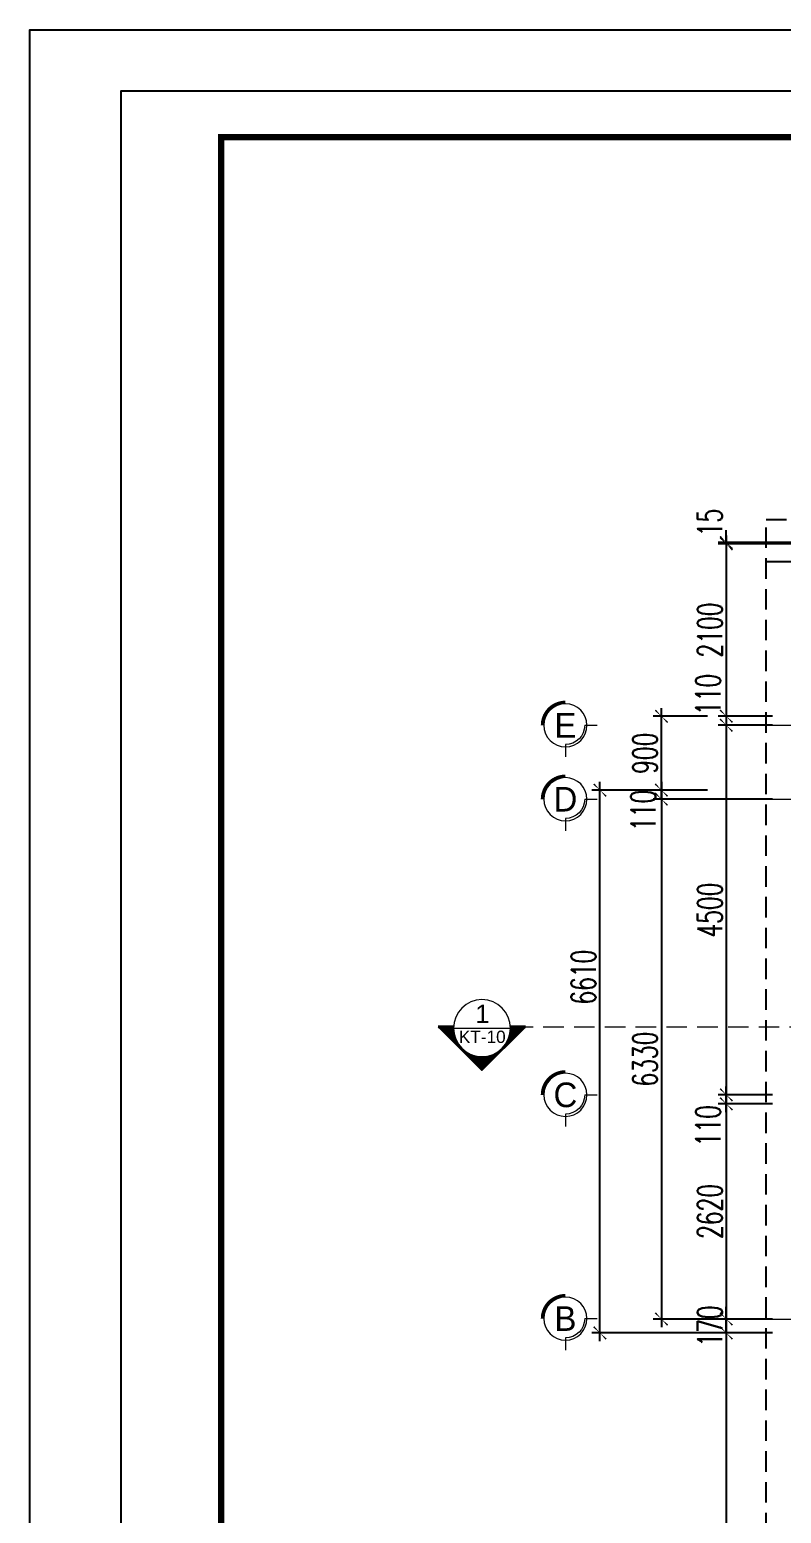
# Model space of a CAD drawing. Header units: millimetres. Extents: x -34806 to 662668, y 63228 to 99452.
# Drawn here: x 30847 to 40002, y 79483 to 97550 of the extents above; entities that cross this region are included whole.
import ezdxf
from ezdxf.enums import TextEntityAlignment as Align

# ---------------------------------------------------------------- set-up
doc = ezdxf.new("R2010")
doc.units = ezdxf.units.MM
doc.header["$LTSCALE"] = 200
doc.header["$MEASUREMENT"] = 0
doc.header["$PDMODE"] = 3
doc.header["$PDSIZE"] = 50
doc.linetypes.add('CENTER2', pattern=[1.125, 0.75, -0.125, 0.125, -0.125])
doc.linetypes.add('DASHED2', pattern=[0.375, 0.25, -0.125])
doc.layers.get('0').update_dxf_attribs({"color": 95, "linetype": 'CONTINUOUS'})
doc.layers.get('DEFPOINTS').update_dxf_attribs({"linetype": 'CONTINUOUS'})
for name, color, linetype, lineweight in [('cat', 1, 'CONTINUOUS', 40), ('hacth', 251, 'CONTINUOUS', 13), ('hatch', 251, 'CONTINUOUS', 5), ('thay', 7, 'CONTINUOUS', 18), ('tim', 254, 'CENTER2', 9)]:
    doc.layers.add(name, color=color, linetype=linetype, lineweight=lineweight)
for name, color, linetype in [('DIM', 1, 'CONTINUOUS'), ('KHUNGTEN', 7, 'CONTINUOUS'), ('Net_Manh', 155, 'CONTINUOUS'), ('TEXT', 7, 'CONTINUOUS'), ('TPTA-Dimention', 251, 'CONTINUOUS'), ('TPTA-Text', 253, 'CONTINUOUS')]:
    doc.layers.add(name, color=color, linetype=linetype)
doc.styles.add('Aria H iso', font='VHARIAL.ttf')
doc.styles.add('CHU HOA Day', font='VHARIAL.ttf')
doc.styles.add('CHUC HOA MANH', font='chhbg.shx', dxfattribs={"width": 0.8, "height": 250})
doc.styles.add('dam', font='VHAVANB.ttf', dxfattribs={"width": 0.9, "height": 450})
doc.styles.add('Scale', font='vnsimli.shx', dxfattribs={"width": 0.65, "bigfont": 'bigfont.shx'})
doc.dimstyles.new('Scale', dxfattribs={"dimscale": 10, "dimtxt": 2, "dimasz": 0.8, "dimexe": 1, "dimexo": 0, "dimgap": 0.5, "dimtad": 1, "dimdec": 0, "dimzin": 0, "dimdsep": 46, "dimtxsty": 'Scale', "dimblk": 'ARCHTICK', "dimcen": 1, "dimdle": 1, "dimclrd": 8, "dimclre": 251, "dimclrt": 3, "dimadec": 0, "dimazin": 0, "dimtfac": 1, "dimtdec": 0, "dimtix": 1, "dimtmove": 2, "dimatfit": 3, "dimfxl": 1, "dimtolj": 1, "dimtzin": 0, "dimarcsym": 0})

# ---------------------------------------------------------------- blocks, each defined once
blk = doc.blocks.new('_ArchTick')
at = {"layer": 'DIM', "color": 150}
blk.add_lwpolyline([(0.5, 0.5, 0.133, 0, 0), (0, 0, 0, 0.133, 0), (-0.5, -0.5, 0.133, 0.133, 0)], format="xyseb", dxfattribs=at)
blk = doc.blocks.new('*D151')
at = {"layer": 'DEFPOINTS', "color": 0}
for p in [(39894, 88179), (38542, 81849), (39894, 81849)]:
    blk.add_point(p, dxfattribs=at)
at = {"layer": 'TPTA-Text', "color": 251, "lineweight": -2}
for p, q in [((39894, 88179), (38442, 88179)), ((39894, 81849), (38442, 81849))]:
    blk.add_line(p, q, dxfattribs=at)
at = {"layer": 'TPTA-Text', "color": 8, "lineweight": -2}
blk.add_line((38542, 88279), (38542, 81749), dxfattribs=at)
at = {"layer": 'TPTA-Text', "color": 8, "lineweight": -2, "xscale": 150, "yscale": 150, "zscale": 150}
for p, rotation in [((38542, 88179), 90), ((38542, 81849), 270)]:
    blk.add_blockref('_ArchTick', p, dxfattribs=dict(at, rotation=rotation))
at = {"layer": 'TPTA-Text', "color": 3, "insert": (38342, 85014), "char_height": 300, "attachment_point": 5, "rotation": 90, "style": 'Scale'}
blk.add_mtext('\\A1;6330', dxfattribs=at)
blk = doc.blocks.new('*D152')
at = {"layer": 'DEFPOINTS', "color": 0}
for p in [(39894, 91289), (39332, 89189), (39894, 89189)]:
    blk.add_point(p, dxfattribs=at)
at = {"layer": 'TPTA-Text', "color": 251, "lineweight": -2}
for p, q in [((39894, 91289), (39232, 91289)), ((39894, 89189), (39232, 89189))]:
    blk.add_line(p, q, dxfattribs=at)
at = {"layer": 'TPTA-Text', "color": 8, "lineweight": -2}
blk.add_line((39332, 91389), (39332, 89089), dxfattribs=at)
at = {"layer": 'TPTA-Text', "color": 8, "lineweight": -2, "xscale": 150, "yscale": 150, "zscale": 150}
for p, rotation in [((39332, 91289), 90), ((39332, 89189), 270)]:
    blk.add_blockref('_ArchTick', p, dxfattribs=dict(at, rotation=rotation))
at = {"layer": 'TPTA-Text', "color": 3, "insert": (39132, 90239), "char_height": 300, "attachment_point": 5, "rotation": 90, "style": 'Scale'}
blk.add_mtext('\\A1;2100', dxfattribs=at)
blk = doc.blocks.new('*D153')
at = {"layer": 'DEFPOINTS', "color": 0}
for p in [(39332, 89079), (39894, 89189), (39894, 89079)]:
    blk.add_point(p, dxfattribs=at)
at = {"layer": 'TPTA-Text', "color": 8, "lineweight": -2}
blk.add_line((39332, 89289), (39332, 88979), dxfattribs=at)
at = {"layer": 'TPTA-Text', "color": 251, "lineweight": -2}
for p, q in [((39894, 89189), (39232, 89189)), ((39894, 89079), (39232, 89079))]:
    blk.add_line(p, q, dxfattribs=at)
at = {"layer": 'TPTA-Text', "color": 8, "lineweight": -2, "xscale": 150, "yscale": 150, "zscale": 150}
for p, rotation in [((39332, 89189), 90), ((39332, 89079), 270)]:
    blk.add_blockref('_ArchTick', p, dxfattribs=dict(at, rotation=rotation))
at = {"layer": 'TPTA-Text', "color": 3, "insert": (39110, 89454), "char_height": 300, "attachment_point": 5, "rotation": 90, "style": 'Scale'}
blk.add_mtext('\\A1;110', dxfattribs=at)
blk = doc.blocks.new('*D154')
at = {"layer": 'DEFPOINTS', "color": 0}
for p in [(39894, 84469), (39332, 81849), (39894, 81849)]:
    blk.add_point(p, dxfattribs=at)
at = {"layer": 'TPTA-Text', "color": 8, "lineweight": -2}
blk.add_line((39332, 84569), (39332, 81749), dxfattribs=at)
at = {"layer": 'TPTA-Text', "color": 251, "lineweight": -2}
for p, q in [((39894, 84469), (39232, 84469)), ((39894, 81849), (39232, 81849))]:
    blk.add_line(p, q, dxfattribs=at)
at = {"layer": 'TPTA-Text', "color": 8, "lineweight": -2, "xscale": 150, "yscale": 150, "zscale": 150}
for p, rotation in [((39332, 84469), 90), ((39332, 81849), 270)]:
    blk.add_blockref('_ArchTick', p, dxfattribs=dict(at, rotation=rotation))
at = {"layer": 'TPTA-Text', "color": 3, "insert": (39132, 83159), "char_height": 300, "attachment_point": 5, "rotation": 90, "style": 'Scale'}
blk.add_mtext('\\A1;2620', dxfattribs=at)
blk = doc.blocks.new('*D155')
at = {"layer": 'DEFPOINTS', "color": 0}
for p in [(39894, 81679), (39332, 76179), (39894, 76179)]:
    blk.add_point(p, dxfattribs=at)
at = {"layer": 'TPTA-Text', "color": 251, "lineweight": -2}
for p, q in [((39894, 81679), (39232, 81679)), ((39894, 76179), (39232, 76179))]:
    blk.add_line(p, q, dxfattribs=at)
at = {"layer": 'TPTA-Text', "color": 8, "lineweight": -2}
blk.add_line((39332, 81779), (39332, 76079), dxfattribs=at)
at = {"layer": 'TPTA-Text', "color": 8, "lineweight": -2, "xscale": 150, "yscale": 150, "zscale": 150}
for p, rotation in [((39332, 81679), 90), ((39332, 76179), 270)]:
    blk.add_blockref('_ArchTick', p, dxfattribs=dict(at, rotation=rotation))
at = {"layer": 'TPTA-Text', "color": 3, "insert": (39132, 78929), "char_height": 300, "attachment_point": 5, "rotation": 90, "style": 'Scale'}
blk.add_mtext('\\A1;5500', dxfattribs=at)
blk = doc.blocks.new('*D156')
at = {"layer": 'DEFPOINTS', "color": 0}
for p in [(39894, 89079), (39332, 84579), (39894, 84579)]:
    blk.add_point(p, dxfattribs=at)
at = {"layer": 'TPTA-Text', "color": 251, "lineweight": -2}
for p, q in [((39894, 89079), (39232, 89079)), ((39894, 84579), (39232, 84579))]:
    blk.add_line(p, q, dxfattribs=at)
at = {"layer": 'TPTA-Text', "color": 8, "lineweight": -2}
blk.add_line((39332, 89179), (39332, 84479), dxfattribs=at)
at = {"layer": 'TPTA-Text', "color": 8, "lineweight": -2, "xscale": 150, "yscale": 150, "zscale": 150}
for p, rotation in [((39332, 89079), 90), ((39332, 84579), 270)]:
    blk.add_blockref('_ArchTick', p, dxfattribs=dict(at, rotation=rotation))
at = {"layer": 'TPTA-Text', "color": 3, "insert": (39132, 86829), "char_height": 300, "attachment_point": 5, "rotation": 90, "style": 'Scale'}
blk.add_mtext('\\A1;4500', dxfattribs=at)
blk = doc.blocks.new('can')
at = {"layer": 'hatch'}
h = blk.add_hatch(dxfattribs=at)
h.set_pattern_fill('ANSI31', color=256, scale=96.25, style=0)
h.set_pattern_definition([(45, (-283734, -101783), (-8.50737846, 8.50737846), [])])
h.paths.add_polyline_path([(578, 0, -0.01239), (577, -29), (890, -29), (0, 861), (-890, -29), (-577, -29, -0.01239), (-578, 0, -1)])
at = {"layer": 'cat', "color": 150, "linetype": 'Continuous', "const_width": 62.4}
for points in [[(-577, -29), (-890, -29)], [(577, -29), (890, -29)]]:
    blk.add_lwpolyline(points, dxfattribs=at)
at = {"layer": 'thay', "linetype": 'Continuous'}
for p in [(-890, -29), (890, -29)]:
    blk.add_line(p, (0, 861), dxfattribs=at)
at = {"layer": 'thay'}
blk.add_line((-578, 0), (578, 0), dxfattribs=at)
blk.add_circle((0, 0), 578, dxfattribs=at)
at = {"layer": 'TEXT', "style": 'CHU HOA Day'}
blk.add_attdef('A', text='', height=375, dxfattribs=at).set_placement((11, 108), align=Align.CENTER)
at = {"layer": 'TEXT', "style": 'CHUC HOA MANH', "width": 0.65}
blk.add_attdef('KT-00', text='', height=287, dxfattribs=at).set_placement((7, -346), align=Align.CENTER)
blk = doc.blocks.new('tr')
at = {"layer": 'thay', "ltscale": 600}
for p, q in [((0, -200), (0, 0)), ((313, -513), (513, -513))]:
    blk.add_line(p, q, dxfattribs=at)
at = {"layer": 'thay', "color": 150, "ltscale": 600, "const_width": 50}
blk.add_lwpolyline([(-375, -513, 0.414214), (0, -888, 0.414214)], format="xyb", dxfattribs=at)
at = {"layer": 'thay', "ltscale": 600}
blk.add_circle((0, -513), 350, dxfattribs=at)
blk.add_arc((0, -513), 313, 0, 90, dxfattribs=at)
blk = doc.blocks.new('*D200')
at = {"layer": 'DEFPOINTS', "color": 0}
for p in [(39332, 91304), (39894, 91304), (39894, 91289)]:
    blk.add_point(p, dxfattribs=at)
at = {"layer": 'TPTA-Text', "color": 8, "lineweight": -2}
for p, q in [((39332, 91304), (39332, 91454)), ((39332, 91289), (39332, 91304)), ((39332, 91289), (39332, 91139))]:
    blk.add_line(p, q, dxfattribs=at)
at = {"layer": 'TPTA-Text', "color": 251, "lineweight": -2}
for p, q in [((39894, 91304), (39232, 91304)), ((39894, 91289), (39232, 91289))]:
    blk.add_line(p, q, dxfattribs=at)
at = {"layer": 'TPTA-Text', "color": 8, "lineweight": -2, "xscale": 150, "yscale": 150, "zscale": 150}
for p, rotation in [((39332, 91304), 270), ((39332, 91289), 90)]:
    blk.add_blockref('_ArchTick', p, dxfattribs=dict(at, rotation=rotation))
at = {"layer": 'TPTA-Text', "color": 3, "insert": (39132, 91547), "char_height": 300, "attachment_point": 5, "rotation": 90, "style": 'Scale'}
blk.add_mtext('\\A1;15', dxfattribs=at)
blk = doc.blocks.new('*D201')
at = {"layer": 'DEFPOINTS', "color": 0}
for p in [(39332, 81849), (39894, 81849), (39894, 81679)]:
    blk.add_point(p, dxfattribs=at)
at = {"layer": 'TPTA-Text', "color": 251, "lineweight": -2}
for p, q in [((39894, 81849), (39232, 81849)), ((39894, 81679), (39232, 81679))]:
    blk.add_line(p, q, dxfattribs=at)
at = {"layer": 'TPTA-Text', "color": 8, "lineweight": -2}
for p, q in [((39332, 81849), (39332, 81999)), ((39332, 81679), (39332, 81849)), ((39332, 81679), (39332, 81529))]:
    blk.add_line(p, q, dxfattribs=at)
at = {"layer": 'TPTA-Text', "color": 8, "lineweight": -2, "xscale": 150, "yscale": 150, "zscale": 150}
for p, rotation in [((39332, 81849), 270), ((39332, 81679), 90)]:
    blk.add_blockref('_ArchTick', p, dxfattribs=dict(at, rotation=rotation))
at = {"layer": 'TPTA-Text', "color": 3, "insert": (39132, 81764), "char_height": 300, "attachment_point": 5, "rotation": 90, "style": 'Scale'}
blk.add_mtext('\\A1;170', dxfattribs=at)
blk = doc.blocks.new('*D202')
at = {"layer": 'DEFPOINTS', "color": 0}
for p in [(39332, 84579), (39894, 84579), (39894, 84469)]:
    blk.add_point(p, dxfattribs=at)
at = {"layer": 'TPTA-Text', "color": 251, "lineweight": -2}
for p, q in [((39894, 84579), (39232, 84579)), ((39894, 84469), (39232, 84469))]:
    blk.add_line(p, q, dxfattribs=at)
at = {"layer": 'TPTA-Text', "color": 8, "lineweight": -2}
blk.add_line((39332, 84369), (39332, 84679), dxfattribs=at)
at = {"layer": 'TPTA-Text', "color": 8, "lineweight": -2, "xscale": 150, "yscale": 150, "zscale": 150}
for p, rotation in [((39332, 84579), 90), ((39332, 84469), 270)]:
    blk.add_blockref('_ArchTick', p, dxfattribs=dict(at, rotation=rotation))
at = {"layer": 'TPTA-Text', "color": 3, "insert": (39110, 84204), "char_height": 300, "attachment_point": 5, "rotation": 90, "style": 'Scale'}
blk.add_mtext('\\A1;110', dxfattribs=at)
blk = doc.blocks.new('*D276')
at = {"layer": 'DEFPOINTS', "color": 0}
for p in [(38542, 88179), (39104, 88289), (39104, 88179)]:
    blk.add_point(p, dxfattribs=at)
at = {"layer": 'TPTA-Text', "color": 8, "lineweight": -2}
blk.add_line((38542, 88389), (38542, 88079), dxfattribs=at)
at = {"layer": 'TPTA-Text', "color": 251, "lineweight": -2}
for p, q in [((39104, 88289), (38442, 88289)), ((39104, 88179), (38442, 88179))]:
    blk.add_line(p, q, dxfattribs=at)
at = {"layer": 'TPTA-Text', "color": 8, "lineweight": -2, "xscale": 150, "yscale": 150, "zscale": 150}
for p, rotation in [((38542, 88289), 90), ((38542, 88179), 270)]:
    blk.add_blockref('_ArchTick', p, dxfattribs=dict(at, rotation=rotation))
at = {"layer": 'TPTA-Text', "color": 3, "insert": (38320, 88043), "char_height": 300, "attachment_point": 5, "rotation": 90, "style": 'Scale'}
blk.add_mtext('\\A1;110', dxfattribs=at)
blk = doc.blocks.new('*D277')
at = {"layer": 'DEFPOINTS', "color": 0}
for p in [(37793, 88289), (39104, 88289), (39894, 81679)]:
    blk.add_point(p, dxfattribs=at)
at = {"layer": 'TPTA-Text', "color": 8, "lineweight": -2}
blk.add_line((37793, 81579), (37793, 88389), dxfattribs=at)
at = {"layer": 'TPTA-Text', "color": 251, "lineweight": -2}
for p, q in [((39104, 88289), (37693, 88289)), ((39894, 81679), (37693, 81679))]:
    blk.add_line(p, q, dxfattribs=at)
at = {"layer": 'TPTA-Text', "color": 8, "lineweight": -2, "xscale": 150, "yscale": 150, "zscale": 150}
for p, rotation in [((37793, 88289), 90), ((37793, 81679), 270)]:
    blk.add_blockref('_ArchTick', p, dxfattribs=dict(at, rotation=rotation))
at = {"layer": 'TPTA-Text', "color": 3, "insert": (37593, 86012), "char_height": 300, "attachment_point": 5, "rotation": 90, "style": 'Scale'}
blk.add_mtext('\\A1;6610', dxfattribs=at)
blk = doc.blocks.new('*D279')
at = {"layer": 'DEFPOINTS', "color": 0}
for p in [(38542, 89189), (39104, 89189), (39104, 88289)]:
    blk.add_point(p, dxfattribs=at)
at = {"layer": 'TPTA-Text', "color": 8, "lineweight": -2}
blk.add_line((38542, 88189), (38542, 89289), dxfattribs=at)
at = {"layer": 'TPTA-Text', "color": 251, "lineweight": -2}
for p, q in [((39104, 89189), (38442, 89189)), ((39104, 88289), (38442, 88289))]:
    blk.add_line(p, q, dxfattribs=at)
at = {"layer": 'TPTA-Text', "color": 8, "lineweight": -2, "xscale": 150, "yscale": 150, "zscale": 150}
for p, rotation in [((38542, 89189), 90), ((38542, 88289), 270)]:
    blk.add_blockref('_ArchTick', p, dxfattribs=dict(at, rotation=rotation))
at = {"layer": 'TPTA-Text', "color": 3, "insert": (38342, 88739), "char_height": 300, "attachment_point": 5, "rotation": 90, "style": 'Scale'}
blk.add_mtext('\\A1;900', dxfattribs=at)
blk = doc.blocks.new('khung')
at = {"layer": 'DEFPOINTS', "color": 8}
blk.add_lwpolyline([(0, 0), (31503, 0), (31503, 22275), (0, 22275)], close=True, dxfattribs=at)
at = {"layer": 'KHUNGTEN', "color": 4, "const_width": 54.3}
blk.add_lwpolyline([(848, 388), (31117, 388), (31117, 21887), (848, 21887)], close=True, dxfattribs=at)

msp = doc.modelspace()

# ---------------------------------------------------------------- linework, layer by layer
msp.add_lwpolyline([(77786.8, 63921.1), (30847.2, 63921.1), (30847.2, 97550.1), (77786.8, 97550.1)], close=True)
at = {"layer": 'Net_Manh', "linetype": 'DASHED2', "ltscale": 5}
msp.add_lwpolyline([(39817.2, 91585.8), (68044.6, 91585.8), (68044.6, 73988.8), (39817.2, 73988.8)], close=True, dxfattribs=at)
at = {"layer": 'thay', "linetype": 'DASHED2', "ltscale": 5}
msp.add_line((36727.8, 85408.4), (69701.2, 85408.4), dxfattribs=at)
at = {"layer": 'tim', "ltscale": 2}
for p, q in [((39893.9, 89079.1), (68131.9, 89079.1)), ((39893.9, 88179.1), (68131.9, 88179.1)), ((39893.9, 81849.1), (68131.9, 81849.1))]:
    msp.add_line(p, q, dxfattribs=at)
at = {"layer": 'TPTA-Dimention'}
for points in [[(67829.7, 73988.8), (67829.7, 91304.1), (39817.2, 91304.1)], [(67814.7, 73988.8), (67814.7, 91289.1), (39817.2, 91289.1)], [(67594.7, 73988.8), (67594.7, 91069.1), (39817.2, 91069.1)]]:
    msp.add_lwpolyline(points, dxfattribs=at)

# ---------------------------------------------------------------- block references
at = {"layer": 'DIM', "xscale": -0.75, "yscale": 0.75, "zscale": 0.75, "rotation": 180}
for p in [(37372.7, 88694.2), (37372.7, 87794.2), (37372.7, 84194.2), (37372.7, 81469.6)]:
    msp.add_blockref('tr', p, dxfattribs=at)
at = {"layer": 'hacth', "xscale": 1.44238117831992, "yscale": 1.442381252141786, "zscale": 1.442381260145733}
msp.add_blockref('khung', (31957, 64671.1), dxfattribs=at)
at = {"layer": 'TEXT', "linetype": 'Continuous'}
ref = msp.add_blockref('can', (36356, 85391.2), dxfattribs=dict(at, xscale=-0.5999999999767169, yscale=0.5999999999767169, zscale=0.6, rotation=180))
ref.add_attrib('A', '1', dxfattribs={"height": 225, "style": 'Aria H iso'}).set_placement((36361.4, 85452.3), align=Align.CENTER)
ref.add_attrib('KT-00', 'kt-10', dxfattribs={"height": 150, "style": 'Aria H iso'}).set_placement((36359.6, 85210.6), align=Align.CENTER)

# ---------------------------------------------------------------- texts
at = {"layer": 'TEXT', "linetype": 'Continuous', "style": 'dam'}
for s, p in [('e', (37372.7, 89079.1)), ('d', (37372.7, 88179.1)), ('c', (37372.7, 84579.1)), ('b', (37372.7, 81854.5))]:
    msp.add_text(s, height=300, dxfattribs=at).set_placement(p, align=Align.MIDDLE)

# ---------------------------------------------------------------- dimensions: what is measured, and where the dimension line sits
at = {"layer": 'TPTA-Text'}
for base, p1, p2, angle, picture, middle in [((39332.3, 91304.1), (39893.9, 91289.1), (39893.9, 91304.1), 90, '*D200', (39132.3, 91547.4)), ((39332.3, 89079.1), (39893.9, 89189.1), (39893.9, 89079.1), 90, '*D153', (39110, 89453.8)), ((37793, 88289.1), (39893.9, 81679.1), (39103.5, 88289.1), 90, '*D277', (37593, 86012.3)), ((38541.9, 88179.1), (39103.5, 88289.1), (39103.5, 88179.1), 90, '*D276', (38319.7, 88043.4)), ((39332.3, 84579.1), (39893.9, 84469.1), (39893.9, 84579.1), 270, '*D202', (39110, 84204.4))]:
    dim = msp.add_linear_dim(base=base, p1=p1, p2=p2, angle=angle, dimstyle='Scale', override={"dimscale": 100, "dimtxt": 3, "dimasz": 1.5, "dimfxl": 110}, dxfattribs=at)
    dim.commit()
    dim.dimension.update_dxf_attribs({"geometry": picture, "text_midpoint": middle, "dimtype": 128})
for base, p1, p2, picture, middle in [((39332.3, 89189.1), (39893.9, 91289.1), (39893.9, 89189.1), '*D152', (39132.3, 90239.1)), ((38541.9, 89189.1), (39103.5, 88289.1), (39103.5, 89189.1), '*D279', (38341.9, 88739.1)), ((39332.3, 84579.1), (39893.9, 89079.1), (39893.9, 84579.1), '*D156', (39132.3, 86829.1)), ((38541.9, 81849.1), (39893.9, 88179.1), (39893.9, 81849.1), '*D151', (38341.9, 85014.1)), ((39332.3, 81849.1), (39893.9, 84469.1), (39893.9, 81849.1), '*D154', (39132.3, 83159.1)), ((39332.3, 81849.1), (39893.9, 81679.1), (39893.9, 81849.1), '*D201', (39132.3, 81764.1)), ((39332.3, 76179.1), (39893.9, 81679.1), (39893.9, 76179.1), '*D155', (39132.3, 78929.1))]:
    dim = msp.add_linear_dim(base=base, p1=p1, p2=p2, angle=90, dimstyle='Scale', override={"dimscale": 100, "dimtxt": 3, "dimasz": 1.5, "dimfxl": 110}, dxfattribs=at)
    dim.commit()
    dim.dimension.update_dxf_attribs({"geometry": picture, "text_midpoint": middle})

doc.saveas('drawing.dxf')
